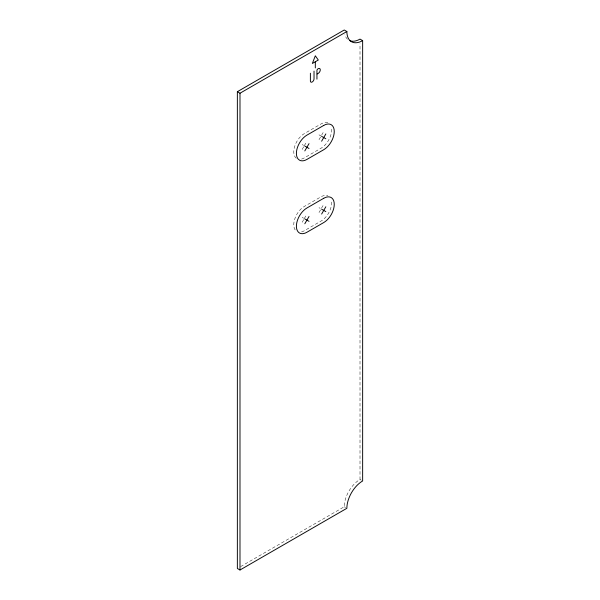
<?xml version="1.0" encoding="UTF-8"?>
<svg xmlns="http://www.w3.org/2000/svg" width="600" height="600" viewBox="0 0 600 600"><rect width="100%" height="100%" fill="white"/><g stroke="black" fill="none" stroke-linecap="round" stroke-linejoin="round"><path stroke-width="0.45" stroke-dasharray="3 2.25" d="M302.183 149.407L303.862 146.49M304.282 145.762L306.39 142.125M319.005 139.695L323.212 132.413M302.183 222.255L303.862 219.337M304.282 218.61L306.39 214.965M319.005 212.542L321.105 208.897L319.005 207.683M321.525 208.17L323.212 205.252M240.6 566.61L344.243 506.775A22.305 12.878 -60 0 1 360.007 479.46L360.007 43.793M319.005 134.835L321.105 136.05M302.183 144.547L303.585 145.358M302.183 217.395L303.585 218.205M360.007 479.46L361.327 480.217M344.243 506.775L345.555 507.533M347.505 39.21A22.305 12.878 -60 0 1 344.858 34.703M301.56 159.06A14.872 8.587 -60 0 0 304.282 157.905L321.105 148.192A14.872 8.587 -60 0 0 331.26 127.042M296.235 158.22A14.872 8.587 -60 0 1 294.757 146.137A14.872 8.587 -60 0 1 304.282 133.62L321.105 123.907A14.872 8.587 -60 0 1 327.87 122.85M301.56 231.907A14.872 8.587 -60 0 0 304.282 230.752L321.105 221.04A14.872 8.587 -60 0 0 331.26 199.89M295.178 229.935A14.872 8.587 -60 0 1 304.282 206.468L321.105 196.755A14.872 8.587 -60 0 1 327.87 195.697"/><path stroke-width="0.9" d="M304.808 150.922L309.015 143.64M321.63 141.21L325.837 133.928M304.808 223.77L309.015 216.487M321.63 214.058L325.837 206.775M237.36 91.703L344.243 30L346.868 31.515A22.305 12.878 -60 0 0 362.64 40.62L362.64 480.975A22.305 12.878 -60 0 0 346.868 508.298L239.993 570L237.36 568.485L237.36 91.703L239.993 93.225L346.868 31.515M315.112 61.875L312.345 63.472L315.322 55.8L318.3 60.037L315.322 61.755L315.322 67.942M317.153 73.995L318.24 73.365A2.865 1.657 -60 0 0 320.265 69.855A2.865 1.657 -60 0 0 318.24 68.685L317.933 68.865A1.395 0.802 -60 0 0 316.942 70.575L316.942 79.148M362.64 40.62L360.007 39.105A22.305 12.878 -60 0 1 349.597 40.582M321.63 136.358L325.837 138.78M304.808 146.07L309.015 148.493M321.63 209.197L325.837 211.627M304.808 218.91L309.015 221.34M314.025 71.123L314.025 78.84A2.573 1.485 -60 0 1 312.202 81.99A2.573 1.485 -60 0 1 310.388 80.94L310.388 73.222M239.993 93.225L239.993 570M323.737 125.43L306.915 135.142A14.872 8.587 -60 0 0 296.4 153.352A14.872 8.587 -60 0 0 306.915 159.42L323.737 149.708A14.872 8.587 -60 0 0 334.252 131.498A14.872 8.587 -60 0 0 323.737 125.43M323.737 198.278L306.915 207.99A14.872 8.587 -60 0 0 296.4 226.2A14.872 8.587 -60 0 0 306.915 232.267L323.737 222.555A14.872 8.587 -60 0 0 334.252 204.345A14.872 8.587 -60 0 0 323.737 198.278"/></g></svg>
